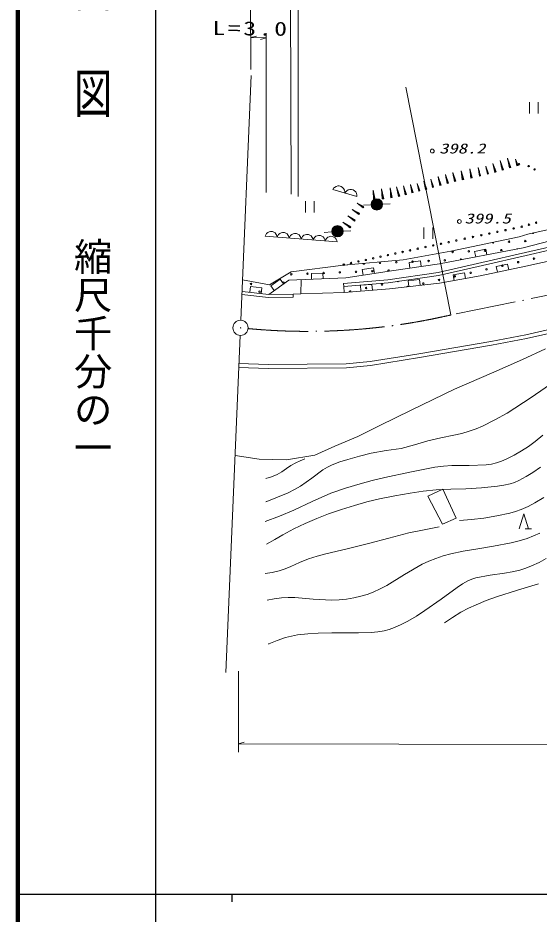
# Model space of a CAD drawing. Units: millimetres, scale not verified. Extents: x -24973 to 615027, y -198662 to 161338.
# Drawn here: x -24973 to 43209, y -16253 to 101099 of the extents above; entities that cross this region are included whole.
import ezdxf
from ezdxf.enums import TextEntityAlignment as Align

# ---------------------------------------------------------------- set-up
doc = ezdxf.new("R2010")
doc.units = ezdxf.units.MM
doc.header["$LTSCALE"] = 1000
doc.linetypes.add('USER1', pattern=[10, 7.868852, -0.983607, 0.163934, -0.983607])
for name, color, linetype, lineweight in [('M-TTL', 2, 'Continuous', 140), ('S-BGD', 1, 'Continuous', 13), ('S-BGD-HTXT', 6, 'Continuous', 13), ('S-BGD-TXT', 8, 'Continuous', 25), ('S-BMK', 3, 'USER1', 13)]:
    doc.layers.add(name, color=color, linetype=linetype, lineweight=lineweight)
doc.styles.add('@ＭＳ ゴシック', font='')
doc.styles.add('ＭＳ ゴシック', font='')
doc.styles.get('@ＭＳ ゴシック').set_extended_font_data('@MS Gothic')
doc.styles.get('ＭＳ ゴシック').set_extended_font_data('MS Gothic')

# ---------------------------------------------------------------- blocks, each defined once
blk = doc.blocks.new('BUHIN1')
at = {"layer": 'S-BGD'}
blk.add_circle((0, 0), 30, dxfattribs=at)
at = {"layer": 'S-BMK', "linetype": 'Continuous'}
blk.add_circle((0, 0), 995, dxfattribs=at)
blk = doc.blocks.new('BUHIN33')
at = {"layer": 'S-BGD'}
blk.add_lwpolyline([(785, -64), (741, 122), (659, 282), (520, 468), (355, 576), (175, 650), (-68, 669), (-257, 625), (-438, 545), (-605, 385), (-708, 239), (-785, 64)], dxfattribs=at)
blk = doc.blocks.new('BUHIN34')
at = {"layer": 'S-BGD'}
blk.add_lwpolyline([(792, -225), (784, -26), (733, 155), (628, 373), (481, 518), (312, 630), (66, 700), (-137, 694), (-338, 648), (-542, 518), (-677, 389), (-792, 225)], dxfattribs=at)
blk = doc.blocks.new('BUHIN67')
at = {"layer": 'S-BGD'}
blk.add_circle((0, 0), 99.5, dxfattribs=at)
blk = doc.blocks.new('BUHIN69')
at = {"layer": 'S-BGD'}
blk.add_circle((0, 0), 99.5, dxfattribs=at)
blk = doc.blocks.new('BUHIN71')
at = {"layer": 'S-BGD'}
blk.add_circle((0, 0), 99.5, dxfattribs=at)
blk = doc.blocks.new('BUHIN73')
at = {"layer": 'S-BGD'}
blk.add_circle((0, 0), 99.5, dxfattribs=at)
blk = doc.blocks.new('BUHIN75')
at = {"layer": 'S-BGD'}
blk.add_circle((0, 0), 99.5, dxfattribs=at)
blk = doc.blocks.new('BUHIN115')
at = {"layer": 'S-BGD'}
for p, q in [((-578, 750), (-578, -750)), ((574, -750), (574, 750))]:
    blk.add_line(p, q, dxfattribs=at)
blk = doc.blocks.new('BUHIN123')
at = {"layer": 'S-BGD'}
for radius in [746, 660, 574, 484, 398, 292, 202, 116, 22.5]:
    blk.add_circle((0, 0), radius, dxfattribs=at)
blk = doc.blocks.new('BUHIN125')
at = {"layer": 'S-BGD'}
for p, q in [((444, -290), (-371, 242)), ((-173, 87), (432, -309)), ((-149, 124), (456, -272)), ((468, -253), (79, 1)), ((423, -322), (34, -68)), ((230, -226), (410, -343)), ((301, -118), (480, -235))]:
    blk.add_line(p, q, dxfattribs=at)
blk.add_lwpolyline([(507, -229), (-461, 301), (414, -372)], close=True, dxfattribs=at)
blk = doc.blocks.new('BUHIN128')
at = {"layer": 'S-BGD'}
for p, q in [((171, -603), (-143, 503)), ((-87, 212), (146, -610)), ((-37, 226), (196, -596)), ((128, -616), (-22, -87)), ((30, -380), (100, -624)), ((221, -589), (71, -61)), ((177, -338), (246, -582))]:
    blk.add_line(p, q, dxfattribs=at)
blk.add_lwpolyline([(275, -598), (-178, 625), (81, -653)], close=True, dxfattribs=at)
blk = doc.blocks.new('BUHIN132')
at = {"layer": 'S-BGD'}
for p, q in [((116, -567), (-97, 473)), ((-66, 201), (93, -572)), ((-19, 211), (140, -562)), ((75, -576), (-27, -79)), ((2, -352), (49, -581)), ((163, -558), (61, -61)), ((140, -324), (187, -553))]:
    blk.add_line(p, q, dxfattribs=at)
blk.add_lwpolyline([(212, -569), (-120, 588), (29, -606)], close=True, dxfattribs=at)
blk = doc.blocks.new('BUHIN133')
at = {"layer": 'S-BGD'}
for p, q in [((148, -560), (-123, 467)), ((-77, 197), (125, -566)), ((-30, 209), (171, -554)), ((107, -571), (-22, -80)), ((21, -351), (81, -577)), ((194, -548), (65, -57)), ((158, -315), (218, -541))]:
    blk.add_line(p, q, dxfattribs=at)
blk.add_lwpolyline([(243, -556), (-153, 580), (63, -604)], close=True, dxfattribs=at)
blk = doc.blocks.new('BUHIN135')
at = {"layer": 'S-BGD'}
for p, q in [((137, -513), (-114, 428)), ((-71, 180), (115, -519)), ((-28, 192), (158, -507)), ((99, -523), (-20, -74)), ((20, -322), (75, -529)), ((179, -502), (59, -52)), ((145, -289), (200, -496))]:
    blk.add_line(p, q, dxfattribs=at)
blk.add_lwpolyline([(224, -510), (-141, 531), (59, -553)], close=True, dxfattribs=at)
blk = doc.blocks.new('BUHIN139')
at = {"layer": 'S-BGD'}
for p, q in [((83, -622), (-69, 519)), ((-56, 222), (57, -625)), ((-4, 229), (109, -618)), ((38, -628), (-35, -83)), ((-25, -380), (9, -632)), ((135, -615), (62, -70)), ((127, -360), (160, -611))]:
    blk.add_line(p, q, dxfattribs=at)
blk.add_lwpolyline([(186, -631), (-86, 644), (-14, -658)], close=True, dxfattribs=at)
blk = doc.blocks.new('BUHIN271')
at = {"layer": 'S-BGD'}
blk.add_circle((0, 0), 249, dxfattribs=at)
blk = doc.blocks.new('BUHIN276')
at = {"layer": 'S-BGD'}
blk.add_line((195, -995), (995, -995), dxfattribs=at)
blk.add_lwpolyline([(-610, -995), (0, 1000), (610, -995)], dxfattribs=at)

msp = doc.modelspace()

# ---------------------------------------------------------------- linework, layer by layer
at = {"layer": 'M-TTL'}
msp.add_line((-24973, 161338), (-24973, -198662), dxfattribs=at)
at = {"layer": 'S-BGD'}
for p, q in [((40384, 81768), (40166, 82535)), ((40205, 82333), (40366, 81764)), ((40239, 82343), (40401, 81773)), ((35479, 80431), (35284, 81385)), ((35312, 81136), (35457, 80427)), ((35355, 81144), (35500, 80436)), ((36523, 80661), (36257, 81598)), ((36304, 81351), (36502, 80655)), ((36346, 81363), (36544, 80667)), ((36486, 80651), (36359, 81098)), ((36565, 80674), (36438, 81121)), ((37494, 80917), (37204, 81939)), ((37255, 81670), (37471, 80911)), ((37301, 81683), (37517, 80924)), ((37454, 80906), (37315, 81394)), ((37364, 81124), (37428, 80898)), ((37540, 80930), (37402, 81418)), ((37499, 81162), (37563, 80937)), ((40353, 81760), (40249, 82126)), ((40286, 81923), (40334, 81754)), ((40418, 81778), (40314, 82144)), ((40388, 81952), (40436, 81783)), ((29331, 78951), (29082, 79893)), ((35441, 80424), (35348, 80879)), ((35374, 80629), (35417, 80419)), ((35522, 80440), (35429, 80896)), ((35501, 80655), (35544, 80445)), ((36403, 80851), (36462, 80644)), ((36528, 80886), (36586, 80680)), ((24892, 77748), (24596, 78860)), ((25773, 77983), (25500, 79009)), ((25547, 78739), (25750, 77977)), ((25593, 78752), (25796, 77989)), ((27530, 78470), (27302, 79326)), ((27341, 79101), (27511, 78465)), ((27380, 79111), (27549, 78476)), ((27496, 78461), (27387, 78870)), ((27424, 78644), (27474, 78456)), ((27568, 78481), (27460, 78889)), ((27538, 78674), (27588, 78486)), ((29125, 79645), (29310, 78946)), ((29167, 79656), (29352, 78957)), ((29294, 78942), (29175, 79391)), ((29215, 79143), (29270, 78935)), ((29373, 78963), (29255, 79412)), ((29340, 79176), (29395, 78968)), ((16216, 78620), (19384, 77719)), ((24647, 78567), (24867, 77741)), ((24697, 78581), (24917, 77755)), ((24848, 77736), (24707, 78267)), ((24755, 77974), (24820, 77729)), ((24942, 77762), (24801, 78292)), ((24902, 78013), (24968, 77768)), ((25732, 77972), (25602, 78462)), ((25646, 78191), (25706, 77965)), ((25819, 77995), (25689, 78485)), ((25782, 78228), (25843, 78001)), ((20215, 76321), (19474, 76805)), ((19654, 76664), (20204, 76304)), ((19676, 76697), (20226, 76338)), ((20196, 76292), (19843, 76523)), ((20237, 76354), (19884, 76585)), ((20021, 76379), (20184, 76273)), ((20085, 76478), (20248, 76371)), ((21230, 76630), (20233, 76561)), ((22728, 76710), (23727, 76749)), ((18531, 73688), (17641, 74269)), ((17857, 74099), (18517, 73668)), ((17883, 74140), (18544, 73708)), ((18557, 73728), (18132, 74005)), ((41115, 70991), (55204, 74617)), ((49295, 74499), (41722, 72777)), ((16097, 73098), (15100, 73017)), ((17594, 73181), (18594, 73212)), ((18508, 73653), (18083, 73930)), ((18297, 73758), (18493, 73630)), ((18374, 73876), (18570, 73748)), ((41722, 72777), (40604, 72425)), ((41982, 70530), (55096, 73489)), ((55273, 73119), (42072, 70140)), ((7368, 72530), (16790, 71766)), ((40604, 72425), (31658, 70546)), ((41496, 68575), (55857, 71804)), ((31658, 70546), (25416, 69411)), ((30188, 68880), (41115, 70991)), ((35170, 68947), (41982, 70530)), ((25416, 69411), (17625, 68727)), ((42072, 70140), (35259, 68558)), ((17625, 68727), (10777, 67866)), ((23908, 67991), (30188, 68880)), ((29989, 67771), (35170, 68947)), ((35259, 68558), (30062, 67377)), ((35511, 67344), (41496, 68575)), ((10777, 67866), (7939, 66163)), ((10478, 66762), (17925, 67046)), ((17925, 67046), (23908, 67991)), ((23408, 66818), (29989, 67771)), ((30062, 67377), (23454, 66421)), ((30166, 66383), (35511, 67344)), ((7939, 66163), (4414, 66809)), ((7844, 64898), (10478, 66762)), ((12056, 64950), (12071, 66823)), ((17623, 66310), (23408, 66818)), ((17623, 66310), (17658, 65912)), ((23454, 66421), (17658, 65912)), ((17658, 65912), (17689, 65161)), ((23629, 65633), (30166, 66383)), ((7823, 64498), (4333, 64887)), ((4349, 65287), (7844, 64898)), ((7844, 64898), (11043, 64922)), ((11043, 64922), (12056, 64950)), ((11043, 64922), (11046, 64522)), ((12056, 64950), (17689, 65161)), ((17689, 65161), (23629, 65633)), ((11046, 64522), (7823, 64498)), ((41466, 59618), (48019, 61086)), ((41568, 59128), (48121, 60597)), ((27471, 57130), (36903, 58736)), ((36903, 58736), (41466, 59618)), ((36992, 58244), (41568, 59128)), ((27555, 56638), (36992, 58244)), ((44050, 57765), (41025, 56373)), ((21106, 56093), (27471, 57130)), ((21170, 55596), (27555, 56638)), ((41025, 56373), (37302, 54695)), ((3929, 55326), (7760, 55201)), ((3950, 55826), (7766, 55701)), ((7760, 55201), (17995, 55299)), ((7766, 55701), (17969, 55799)), ((17969, 55799), (21106, 56093)), ((17995, 55299), (21170, 55596)), ((37302, 54695), (32141, 52465)), ((32141, 52465), (26497, 49744)), ((26497, 49744), (22356, 47709)), ((22356, 47709), (19514, 46305)), ((19514, 46305), (16497, 45007)), ((16497, 45007), (13865, 43849)), ((6567, 43326), (3442, 43782)), ((13865, 43849), (10181, 43218)), ((10181, 43218), (6567, 43326)), ((28677, 38489), (30615, 39380)), ((30615, 39380), (32351, 35602)), ((30579, 34787), (28677, 38489)), ((32351, 35602), (30579, 34787))]:
    msp.add_line(p, q, dxfattribs=at)
for points in [[(40455, 81772), (40142, 82619), (40321, 81734)], [(35566, 80430), (35262, 81490), (35399, 80395)], [(36610, 80666), (36227, 81701), (36446, 80620)], [(37589, 80923), (37172, 82051), (37410, 80872)], [(29418, 78955), (29055, 79996), (29253, 78911)], [(24995, 77752), (24564, 78982), (24801, 77700)], [(25868, 77987), (25470, 79122), (25689, 77939)], [(27609, 78473), (27277, 79420), (27459, 78434)], [(20272, 76376), (19393, 76858), (20188, 76246)], [(18599, 73754), (17543, 74333), (18497, 73599)]]:
    msp.add_lwpolyline(points, close=True, dxfattribs=at)
for points in [[(36388, 70078), (36246, 70814), (34773, 70530), (34915, 69793)], [(27791, 68540), (27685, 69283), (26200, 69073), (26305, 68330)], [(21657, 67635), (21540, 68376), (20058, 68142), (20175, 67401)], [(39238, 68111), (39087, 68845), (37618, 68543), (37769, 67808)], [(14951, 66933), (14922, 67682), (13423, 67625), (13452, 66875)], [(33577, 66996), (33444, 67735), (31968, 67469), (32100, 66731)], [(6842, 65009), (6925, 65755), (5434, 65921), (5351, 65176)], [(9773, 66263), (9340, 66875), (8115, 66009), (8548, 65397)], [(21407, 65456), (21347, 66204), (19852, 66085), (19911, 65337)], [(27643, 66094), (27557, 66839), (26067, 66668), (26152, 65923)], [(45271, 53527), (42172, 51414), (39045, 49355), (37440, 48480), (35809, 47659), (34961, 47289), (34079, 46972), (33091, 46687), (32077, 46458), (30371, 46117), (28674, 45718), (26917, 45187), (25147, 44717), (23196, 44447), (21258, 44118), (19721, 43725), (18184, 43269), (17158, 42948), (16148, 42569), (15521, 42268), (14914, 41909), (13471, 40829), (11995, 39802), (11208, 39336), (10389, 38922), (8995, 38322), (7583, 37779), (7527, 37758), (7461, 37733)], [(7382, 35156), (9262, 35861), (11120, 36622), (13537, 37771), (15985, 38868), (17879, 39514), (19791, 40102), (21391, 40545), (23012, 40931), (26291, 41637), (29583, 42283), (30692, 42406), (31810, 42469), (34060, 42502), (36308, 42594), (36972, 42678), (37622, 42820), (38309, 43056), (38977, 43350), (39963, 43849), (40926, 44405), (41830, 44996), (42699, 45635), (43695, 46471)], [(7461, 40781), (8216, 41024), (8942, 41321), (9562, 41676), (10163, 42092), (10750, 42495), (11365, 42844), (11949, 43107), (12555, 43348)], [(43419, 42285), (42399, 41591), (41502, 41029), (40573, 40518), (40006, 40277), (39418, 40094), (38598, 39916), (37750, 39795), (35678, 39584), (33614, 39433), (31680, 39408), (29748, 39322), (28051, 39125), (26348, 38866), (24328, 38518), (22320, 38111), (20678, 37715), (19053, 37262), (17357, 36731), (15669, 36139), (14134, 35542), (12612, 34884), (11142, 34180), (9699, 33421), (8628, 32817), (7558, 32193)], [(32786, 35269), (34385, 35406), (35987, 35603), (37699, 35894), (39403, 36245), (40133, 36448), (40852, 36713), (41766, 37136), (42667, 37621), (43840, 38297)], [(7383, 28339), (8297, 28482), (9210, 28686), (9981, 28935), (10731, 29241), (11877, 29775), (13058, 30259), (14171, 30613), (15309, 30912), (18115, 31558), (20904, 32261), (23533, 32986), (26178, 33652), (28155, 34064), (30150, 34441)], [(7628, 24839), (8554, 25034), (9489, 25168), (10375, 25215), (11265, 25201), (13658, 25006), (16060, 24871), (17039, 24906), (18024, 25002), (18954, 25149), (19873, 25356), (20708, 25604), (21523, 25909), (22424, 26319), (23307, 26787), (25588, 28193), (27897, 29546), (28773, 29963), (29682, 30328), (30657, 30652), (31651, 30918), (33288, 31259), (34935, 31540), (37240, 31918), (39539, 32355), (40597, 32620), (41649, 32945), (42501, 33267), (43329, 33644)], [(44143, 30317), (43203, 29802), (42227, 29335), (41465, 29035), (40684, 28791), (39703, 28561), (38708, 28389), (36831, 28118), (34957, 27785), (34415, 27620), (33885, 27396), (33173, 26991), (32482, 26528), (30395, 24980), (28274, 23482), (27176, 22771), (26045, 22109), (25183, 21661), (24286, 21263), (23619, 21028), (22926, 20847), (22100, 20706), (21263, 20624), (19580, 20568), (17895, 20572), (16101, 20585), (14306, 20537), (12961, 20446), (11618, 20294), (10823, 20150), (10033, 19945), (8941, 19564), (7855, 19122), (7827, 19111), (7799, 19099)], [(30840, 21869), (31891, 22596), (32982, 23277), (33960, 23796), (34964, 24261), (36286, 24796), (37640, 25278), (40370, 26153), (43119, 27010)]]:
    msp.add_lwpolyline(points, dxfattribs=at)
for centre in [(40597, 81952), (41840, 81693), (42620, 81256), (40939, 73753), (32397, 71951), (35645, 72641), (39283, 71795), (41403, 71876), (26324, 70661), (31904, 70453), (34024, 70533), (36144, 70614), (38264, 70695), (26645, 69191), (28765, 69271), (30885, 69352), (42543, 69579), (22406, 69029), (24525, 69110), (36334, 68183), (38404, 68648), (40474, 69113), (10787, 67524), (12907, 67605), (15027, 67686), (17147, 67767), (19266, 67848), (21386, 67929), (32195, 67252), (34265, 67717), (5528, 66262), (9768, 66424), (20579, 65727), (22649, 66193), (28056, 66321), (30125, 66787), (6629, 65243)]:
    msp.add_circle(centre, 99.5, dxfattribs=at)
for centre, start, end in [((42422, 72977), 216.02119, 349.6), ((37163, 71715), 198.75131, 4.96812), ((40383, 70776), 57.88107, 143.99508), ((33005, 69433), 5.78147, 196.09468), ((18166, 68867), 253.73268, 296.31515), ((20286, 68948), 177.8739, 12.17393), ((23506, 68009), 314.33151, 243.61394), ((24719, 66658), 220.84848, 335.61809), ((25986, 65856), 34.99961, 158.08772), ((18510, 65262), 343.54518, 205.54919)]:
    msp.add_arc(centre, 99.5, start, end, dxfattribs=at)
at = {"layer": 'S-BGD-HTXT'}
for p, q in [((5494, 94349), (5460, 112288)), ((10650, 112288), (10771, 77999)), ((11687, 77723), (11687, 112188)), ((5486, 98518), (6239, 98725)), ((7496, 78225), (7496, 99114)), ((5486, 98518), (7496, 98494)), ((7496, 98494), (6744, 98287)), ((5543, 93578), (4190, 61515)), ((25774, 92050), (31653, 62199)), ((4106, 59517), (2244, 15382)), ((3898, 15577), (3871, 4964)), ((3874, 6048), (4624, 6262)), ((3874, 6048), (105533, 5856))]:
    msp.add_line(p, q, dxfattribs=at)
at = {"layer": 'S-BGD-TXT'}
for p, q in [((-6973, 151338), (-6973, -198662)), ((-24973, -13662), (514027, -13662)), ((3027, -13662), (3027, -14662))]:
    msp.add_line(p, q, dxfattribs=at)
at = {"layer": 'S-BMK'}
msp.add_line((98885, 75906), (31653, 62199), dxfattribs=at)
msp.add_arc((12914, 142868), 82817, 264.61627, 283.07767, dxfattribs=at)

# ---------------------------------------------------------------- block references
for name, p in [('BUHIN115', (42528, 89328)), ('BUHIN271', (29240, 83661)), ('BUHIN128', (38289, 81794)), ('BUHIN128', (39242, 82114)), ('BUHIN132', (33139, 80504)), ('BUHIN132', (34255, 80728)), ('BUHIN133', (30148, 79745)), ('BUHIN133', (31102, 80026)), ('BUHIN133', (32063, 80275)), ('BUHIN34', (17008, 78395)), ('BUHIN34', (18592, 77944)), ('BUHIN139', (22693, 78053)), ('BUHIN139', (23808, 78202)), ('BUHIN135', (26516, 78735)), ('BUHIN135', (28280, 79195)), ('BUHIN139', (21578, 77903)), ('BUHIN115', (13213, 76359)), ('BUHIN123', (21978, 76681)), ('BUHIN125', (18634, 74865)), ('BUHIN125', (19223, 75725)), ('BUHIN271', (32780, 74442)), ('BUHIN67', (41881, 74020)), ('BUHIN67', (42823, 74287)), ('BUHIN33', (8153, 72467)), ('BUHIN33', (9724, 72339)), ('BUHIN33', (11294, 72212)), ('BUHIN123', (16844, 73158)), ('BUHIN115', (28715, 72917)), ('BUHIN69', (36704, 72863)), ('BUHIN69', (37762, 73086)), ('BUHIN69', (38821, 73308)), ('BUHIN69', (39880, 73531)), ('BUHIN33', (12864, 72084)), ('BUHIN33', (14434, 71957)), ('BUHIN33', (16005, 71829)), ('BUHIN73', (30372, 71521)), ('BUHIN73', (31385, 71736)), ('BUHIN71', (33479, 72181)), ('BUHIN71', (34562, 72411)), ('BUHIN75', (25360, 70453)), ('BUHIN73', (27336, 70876)), ('BUHIN73', (28348, 71091)), ('BUHIN73', (29360, 71306)), ('BUHIN75', (19577, 69208)), ('BUHIN75', (20541, 69415)), ('BUHIN75', (21505, 69623)), ('BUHIN75', (22468, 69830)), ('BUHIN75', (23432, 70038)), ('BUHIN75', (24396, 70246)), ('BUHIN75', (17649, 68792)), ('BUHIN75', (18613, 69000)), ('BUHIN1', (4148, 60516)), ('BUHIN276', (41217, 35170))]:
    msp.add_blockref(name, p)

# ---------------------------------------------------------------- texts
at = {"layer": 'S-BGD', "style": 'ＭＳ ゴシック', "oblique": 15, "width": 1.35}
for s, p in [('398.2', (30151, 82949)), ('399.5', (33475, 73781))]:
    msp.add_text(s, height=1320, dxfattribs=at).set_placement(p, align=Align.BOTTOM_LEFT)
at = {"layer": 'S-BGD-HTXT', "insert": (460, 98841), "char_height": 1833, "attachment_point": 7, "rotation": 359.3, "style": 'ＭＳ ゴシック'}
msp.add_mtext('\\T1.2;\\W1.35;L=3.0', dxfattribs=at)
at = {"layer": 'S-BGD-TXT', "style": '@ＭＳ ゴシック', "width": 1.4}
msp.add_text('平  面  図', height=3666, rotation=270, dxfattribs=at).set_placement((-15196, 87812), align=Align.MIDDLE_RIGHT)
at = {"layer": 'S-BGD-TXT', "style": '@ＭＳ ゴシック'}
msp.add_text('縮尺千分の一', height=3666, rotation=270, dxfattribs=at).set_placement((-15196, 42368), align=Align.MIDDLE_RIGHT)

doc.saveas('drawing.dxf')
